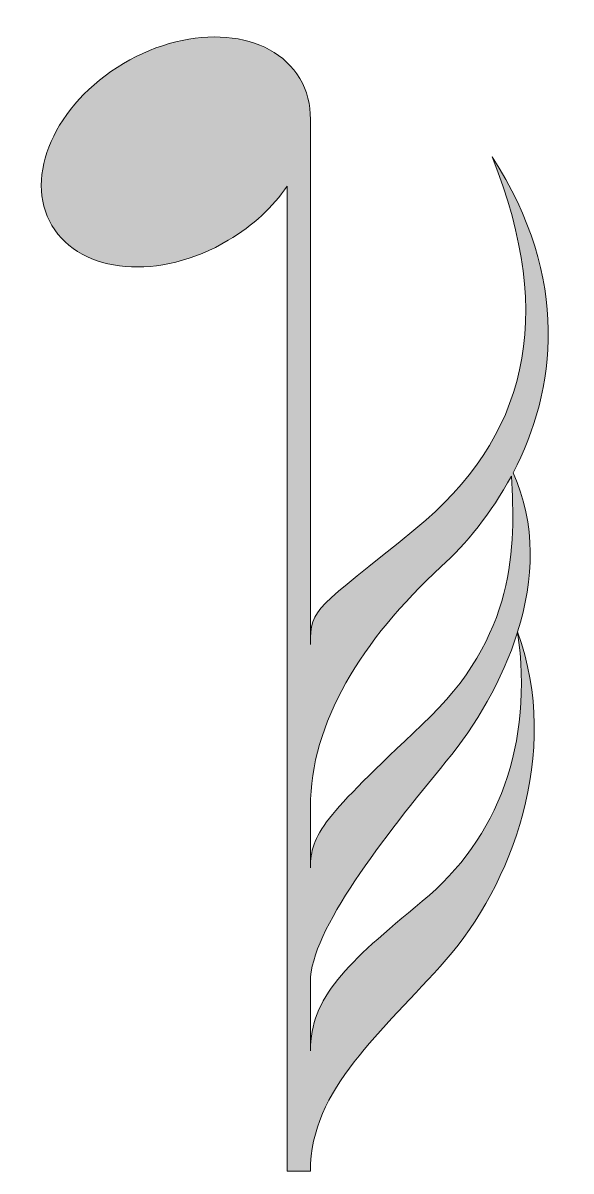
# Model space of a CAD drawing. Header units: inches. Extents: x 40.6 to 59.2, y -69.6 to -30.7.
import ezdxf

# ---------------------------------------------------------------- set-up
doc = ezdxf.new("R2010")
doc.units = ezdxf.units.IN
doc.header["$MEASUREMENT"] = 0
doc.layers.add('Layer 1', color=7, linetype='Continuous')

msp = doc.modelspace()

# ---------------------------------------------------------------- hatches: boundary and pattern name
at = {"layer": 'Layer 1', "true_color": 0x231f20}
h = msp.add_hatch(color=250, dxfattribs=at)
h.dxf.hatch_style = 2
edge = h.paths.add_edge_path()
edge.add_spline(control_points=[(57.251, -45.921), (58.705, -43.135), (59.216, -39.339), (56.537, -35.201), (58.75, -40.713), (57.672, -44.771), (53.953, -47.815), (50.553, -50.597), (50.381, -50.455), (50.377, -51.748), (50.377, -51.748), (50.377, -33.934), (50.377, -33.934), (50.377, -33.934), (50.375, -33.934), (50.375, -33.934), (50.379, -33.439), (50.265, -32.964), (50.015, -32.542), (49.031, -30.887), (46.353, -30.663), (44.032, -32.042), (41.711, -33.421), (40.627, -35.88), (41.61, -37.535), (42.593, -39.19), (45.272, -39.414), (47.592, -38.036), (48.435, -37.535), (49.112, -36.891), (49.589, -36.196), (49.589, -36.196), (49.589, -69.606), (49.589, -69.606), (49.589, -69.606), (50.377, -69.606), (50.377, -69.606), (50.377, -66.812), (52.793, -64.924), (54.983, -62.431), (57.171, -59.941), (58.906, -55.446), (57.405, -51.32), (57.956, -49.552), (58.037, -47.664), (57.251, -45.921)], knot_values=[0, 0, 0, 0, 1, 1, 1, 2, 2, 2, 3, 3, 3, 4, 4, 4, 5, 5, 5, 6, 6, 6, 7, 7, 7, 8, 8, 8, 9, 9, 9, 10, 10, 10, 11, 11, 11, 12, 12, 12, 13, 13, 13, 14, 14, 14, 15, 15, 15, 15], degree=3, periodic=1)
edge = h.paths.add_edge_path()
edge.add_spline(control_points=[(50.377, -57.252), (50.377, -54.424), (52.104, -51.588), (54.815, -49.106), (55.656, -48.336), (56.518, -47.291), (57.192, -46.035), (57.334, -48.412), (57.382, -51.454), (54.172, -54.462), (50.83, -57.597), (50.377, -58.186), (50.377, -59.319), (50.377, -59.319), (50.377, -57.252), (50.377, -57.252)], knot_values=[0, 0, 0, 0, 1, 1, 1, 2, 2, 2, 3, 3, 3, 4, 4, 4, 5, 5, 5, 5], degree=3, periodic=1)
edge = h.paths.add_edge_path()
edge.add_spline(control_points=[(54.172, -60.455), (51.585, -62.582), (50.377, -63.715), (50.377, -65.528), (50.377, -65.528), (50.377, -63.186), (50.377, -63.186), (50.377, -61.449), (52.868, -58.277), (54.983, -55.709), (55.982, -54.497), (56.891, -52.964), (57.403, -51.326), (57.95, -55.115), (56.756, -58.333), (54.172, -60.455)], knot_values=[0, 0, 0, 0, 1, 1, 1, 2, 2, 2, 3, 3, 3, 4, 4, 4, 5, 5, 5, 5], degree=3, periodic=1)

# ---------------------------------------------------------------- linework, layer by layer
at = {"layer": 'Layer 1', "lineweight": 0}
for points, knots in [([(57.251, -45.921), (58.705, -43.135), (59.216, -39.339), (56.537, -35.201), (58.75, -40.713), (57.672, -44.771), (53.953, -47.815), (50.553, -50.597), (50.381, -50.455), (50.377, -51.748), (50.377, -51.748), (50.377, -33.934), (50.377, -33.934), (50.377, -33.934), (50.375, -33.934), (50.375, -33.934), (50.379, -33.439), (50.265, -32.964), (50.015, -32.542), (49.031, -30.887), (46.353, -30.663), (44.032, -32.042), (41.711, -33.421), (40.627, -35.88), (41.61, -37.535), (42.593, -39.19), (45.272, -39.414), (47.592, -38.036), (48.435, -37.535), (49.112, -36.891), (49.589, -36.196), (49.589, -36.196), (49.589, -69.606), (49.589, -69.606), (49.589, -69.606), (50.377, -69.606), (50.377, -69.606), (50.377, -66.812), (52.793, -64.924), (54.983, -62.431), (57.171, -59.941), (58.906, -55.446), (57.405, -51.32), (57.956, -49.552), (58.037, -47.664), (57.251, -45.921)], [0, 0, 0, 0, 1, 1, 1, 2, 2, 2, 3, 3, 3, 4, 4, 4, 5, 5, 5, 6, 6, 6, 7, 7, 7, 8, 8, 8, 9, 9, 9, 10, 10, 10, 11, 11, 11, 12, 12, 12, 13, 13, 13, 14, 14, 14, 15, 15, 15, 15]), ([(50.377, -57.252), (50.377, -54.424), (52.104, -51.588), (54.815, -49.106), (55.656, -48.336), (56.518, -47.291), (57.192, -46.035), (57.334, -48.412), (57.382, -51.454), (54.172, -54.462), (50.83, -57.597), (50.377, -58.186), (50.377, -59.319), (50.377, -59.319), (50.377, -57.252), (50.377, -57.252)], [0, 0, 0, 0, 1, 1, 1, 2, 2, 2, 3, 3, 3, 4, 4, 4, 5, 5, 5, 5]), ([(54.172, -60.455), (51.585, -62.582), (50.377, -63.715), (50.377, -65.528), (50.377, -65.528), (50.377, -63.186), (50.377, -63.186), (50.377, -61.449), (52.868, -58.277), (54.983, -55.709), (55.982, -54.497), (56.891, -52.964), (57.403, -51.326), (57.95, -55.115), (56.756, -58.333), (54.172, -60.455)], [0, 0, 0, 0, 1, 1, 1, 2, 2, 2, 3, 3, 3, 4, 4, 4, 5, 5, 5, 5])]:
    msp.add_open_spline(points, degree=3, knots=knots, dxfattribs=at)

doc.saveas('drawing.dxf')
